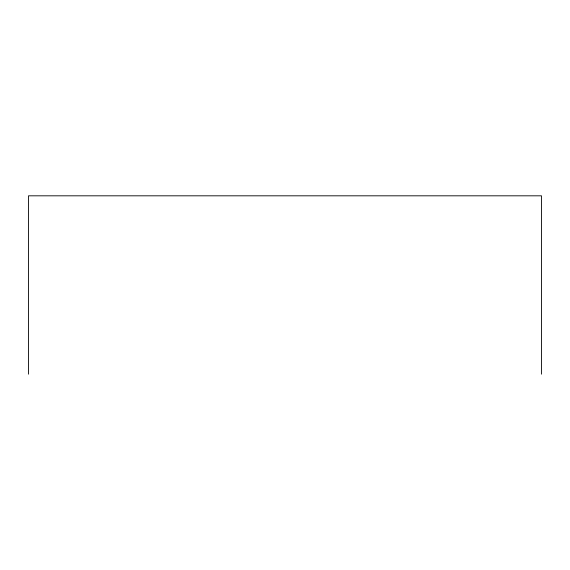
<?xml version="1.0" encoding="UTF-8"?>
<svg xmlns="http://www.w3.org/2000/svg" width="570" height="570" viewBox="0 0 570 570"><rect width="100%" height="100%" fill="white"/><g stroke="black" fill="none" stroke-linecap="round" stroke-linejoin="round"><path stroke-width="0.85" d="M541.5 374.184L541.5 195.816L28.5 195.816L28.5 374.184"/></g></svg>
